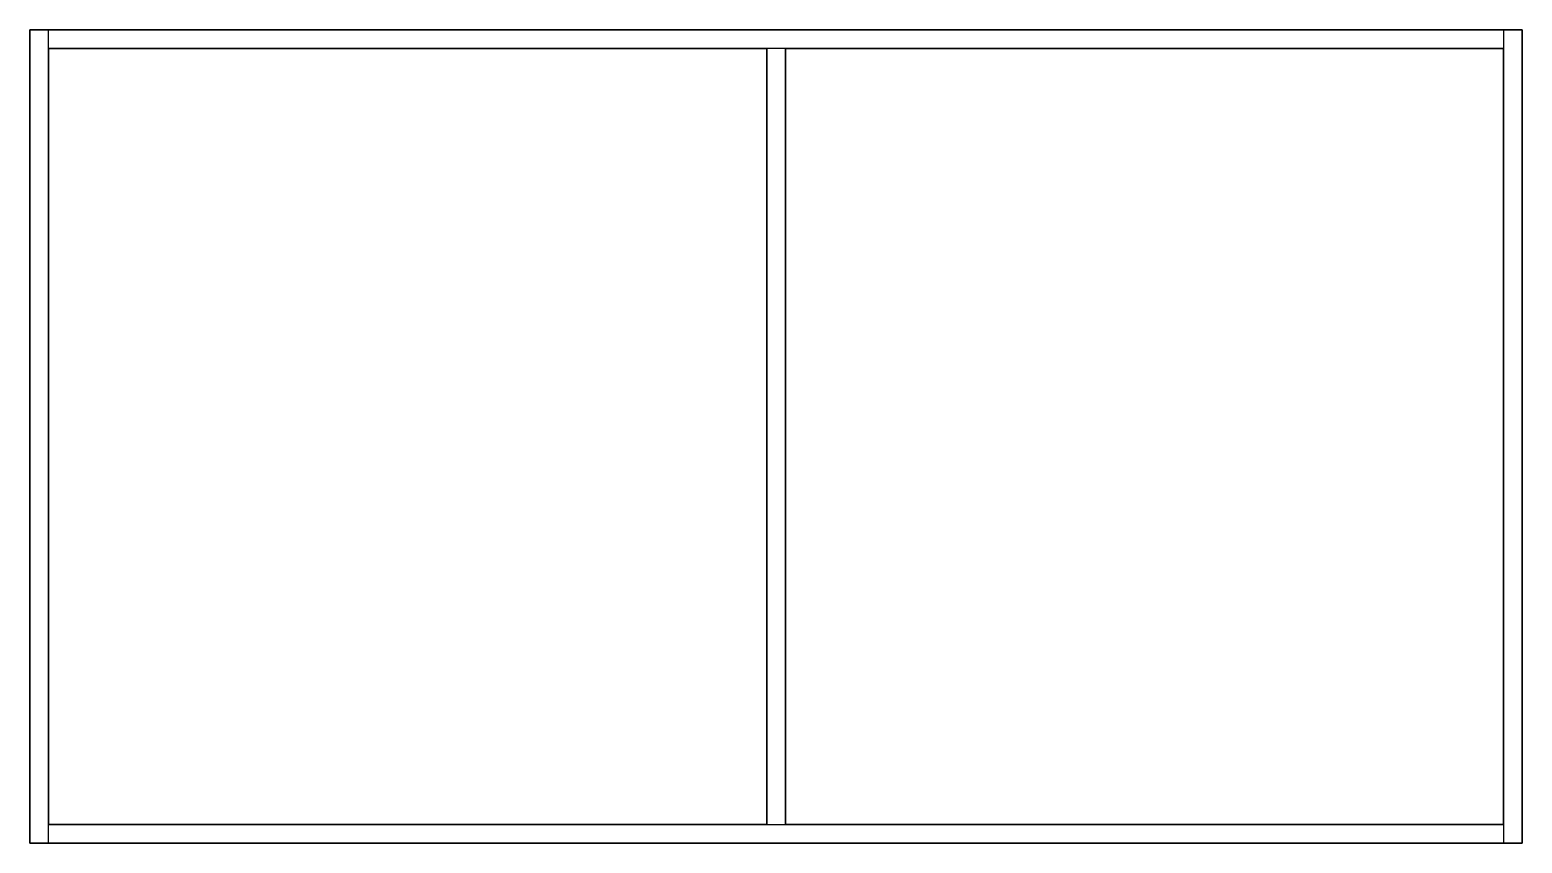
# Model space of a CAD drawing. Header units: millimetres. Extents: x 6673 to 7073, y -5701 to -5483.
import ezdxf

# ---------------------------------------------------------------- set-up
doc = ezdxf.new("R2010")
doc.units = ezdxf.units.MM

msp = doc.modelspace()

# ---------------------------------------------------------------- linework, layer by layer
for points in [[(6678.1, -5482.51, 110), (6673.1, -5482.51, 110), (6673.1, -5700.51, 110), (6678.1, -5700.51, 110)], [(7073.1, -5482.51, 110), (7073.1, -5482.51), (6673.1, -5482.51), (6673.1, -5482.51, 110)], [(6673.1, -5482.51, 110), (6673.1, -5482.51), (6673.1, -5700.51), (6673.1, -5700.51, 110)], [(6673.1, -5482.51, 5), (6673.1, -5700.51, 5), (7073.1, -5700.51, 5), (7073.1, -5482.51, 5)], [(6673.1, -5482.51), (6673.1, -5700.51), (7073.1, -5700.51), (7073.1, -5482.51)], [(6678.1, -5487.51, 110), (6678.1, -5482.51, 110), (7068.1, -5482.51, 110), (7068.1, -5487.51, 110)], [(7073.1, -5482.51, 110), (7068.1, -5482.51, 110), (7068.1, -5700.51, 110), (7073.1, -5700.51, 110)], [(7073.1, -5482.51, 110), (7073.1, -5482.51), (7073.1, -5700.51), (7073.1, -5700.51, 110)], [(6870.6, -5487.51), (6870.6, -5487.51, 110), (6678.1, -5487.51, 110), (6678.1, -5487.51)], [(6678.1, -5695.51, 110), (6678.1, -5695.51), (6678.1, -5487.51), (6678.1, -5487.51, 110)], [(6870.6, -5487.51, 110), (6870.6, -5487.51), (6870.6, -5695.51), (6870.6, -5695.51, 110)], [(6875.6, -5487.51, 110), (6870.6, -5487.51, 110), (6870.6, -5695.51, 110), (6875.6, -5695.51, 110)], [(6875.6, -5695.51, 110), (6875.6, -5695.51), (6875.6, -5487.51), (6875.6, -5487.51, 110)], [(7068.1, -5487.51), (7068.1, -5487.51, 110), (6875.6, -5487.51, 110), (6875.6, -5487.51)], [(7068.1, -5487.51, 110), (7068.1, -5695.51, 110), (7068.1, -5695.51), (7068.1, -5487.51)], [(6678.1, -5700.51, 110), (6678.1, -5695.51, 110), (7068.1, -5695.51, 110), (7068.1, -5700.51, 110)], [(6678.1, -5695.51, 110), (6678.1, -5695.51), (6870.6, -5695.51), (6870.6, -5695.51, 110)], [(6875.6, -5695.51, 110), (6875.6, -5695.51), (7068.1, -5695.51), (7068.1, -5695.51, 110)], [(7073.1, -5700.51, 110), (7073.1, -5700.51), (6673.1, -5700.51), (6673.1, -5700.51, 110)]]:
    msp.add_3dface(points)

doc.saveas('drawing.dxf')
